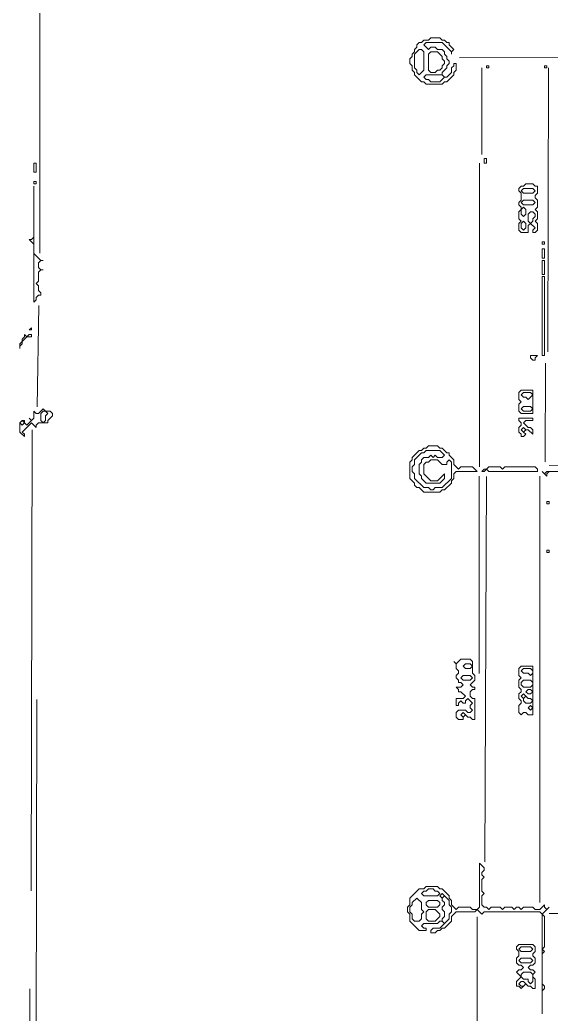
# Model space of a CAD drawing. Extents: x 10 to 1971, y 11 to 1392.
# Drawn here: x 10 to 238.9, y 616.9 to 1045.8 of the extents above; entities that cross this region are included whole.
import ezdxf

# ---------------------------------------------------------------- set-up
doc = ezdxf.new("R2010")
doc.units = 0
for name, color, linetype, lineweight in [('TEXT_FALLBACK_OUTLINE', 2, 'Continuous', 0), ('TRACE_CURVE', 6, 'Continuous', 0), ('TRACE_STRAIGHT', 5, 'Continuous', 0), ('TRACE_TEXT_SYMBOL', 6, 'Continuous', 0)]:
    doc.layers.add(name, color=color, linetype=linetype, lineweight=lineweight)

msp = doc.modelspace()

# ---------------------------------------------------------------- linework, layer by layer
at = {"layer": 'TEXT_FALLBACK_OUTLINE', "color": 2}
for points in [[(228, 975), (227, 974), (226, 974), (225, 973), (225, 972), (226, 971), (226, 968), (225, 967), (225, 966), (226, 965), (226, 964), (225, 963), (225, 960), (226, 959), (225, 958), (225, 955), (226, 954), (229, 954), (229, 957), (230, 958), (232, 956), (231, 955), (231, 954), (232, 954), (233, 955), (233, 958), (232, 959), (233, 960), (233, 963), (232, 964), (233, 965), (233, 968), (232, 969), (232, 970), (233, 971), (233, 974), (232, 974), (231, 975)], [(226, 972), (227, 973), (231, 973), (232, 972), (231, 971), (227, 971)], [(226, 967), (227, 968), (231, 968), (232, 967), (231, 966), (227, 966)], [(226, 964), (227, 965), (228, 964), (228, 962), (227, 961), (226, 962)], [(229, 962), (230, 963), (231, 963), (232, 962), (232, 961), (231, 960), (231, 959), (230, 958), (229, 959)], [(226, 958), (227, 959), (228, 958), (228, 956), (227, 955), (226, 956)], [(235, 950), (236, 950), (236, 949), (235, 949)], [(226, 886), (225, 885), (225, 882), (226, 881), (225, 880), (225, 877), (226, 876), (231, 876), (231, 886)], [(226, 884), (227, 885), (230, 885), (231, 884), (229, 882), (228, 883), (227, 883)], [(226, 878), (227, 879), (230, 879), (231, 878), (230, 877), (227, 877)], [(225, 874), (225, 873), (226, 872), (226, 871), (225, 870), (225, 868), (226, 867), (226, 866), (227, 866), (228, 867), (227, 868), (228, 869), (229, 869), (231, 867), (231, 869), (230, 870), (229, 870), (227, 872), (228, 873), (231, 873), (231, 874)], [(226, 869), (227, 870), (228, 869), (227, 868)], [(200, 770), (198, 768), (197, 769), (198, 768), (198, 766), (199, 765), (199, 764), (198, 763), (198, 762), (199, 761), (199, 760), (200, 760), (201, 759), (200, 758), (198, 758), (199, 757), (199, 756), (200, 756), (202, 754), (201, 753), (198, 753), (198, 750), (199, 750), (199, 751), (200, 752), (201, 751), (202, 751), (202, 752), (203, 753), (205, 751), (204, 750), (204, 749), (205, 748), (204, 747), (203, 747), (202, 748), (199, 748), (198, 747), (198, 745), (199, 744), (201, 744), (201, 745), (202, 746), (203, 745), (204, 745), (205, 744), (206, 744), (206, 753), (205, 753), (204, 754), (204, 756), (205, 757), (206, 757), (206, 758), (205, 758), (204, 759), (206, 761), (206, 763), (205, 764), (205, 769), (204, 770)], [(201, 767), (202, 768), (204, 768), (205, 767), (204, 766), (202, 766)], [(226, 767), (225, 766), (225, 763), (226, 762), (225, 761), (225, 758), (226, 757), (226, 756), (225, 755), (225, 753), (226, 752), (226, 751), (225, 750), (225, 747), (226, 746), (227, 747), (228, 747), (229, 746), (231, 746), (231, 767)], [(226, 765), (227, 766), (230, 766), (231, 765), (231, 764), (230, 763), (229, 764), (227, 764)], [(200, 762), (201, 763), (204, 763), (205, 762), (204, 761), (201, 761)], [(226, 760), (227, 761), (230, 761), (231, 760), (231, 759), (230, 758), (227, 758), (226, 759)], [(226, 754), (227, 755), (228, 754), (227, 753)], [(228, 756), (229, 757), (230, 757), (231, 756), (230, 755), (229, 755)], [(227, 753), (228, 754), (229, 753), (230, 753), (231, 752), (230, 751), (228, 751), (227, 752)], [(200, 746), (201, 747), (202, 746), (201, 745)], [(229, 749), (230, 750), (231, 749), (230, 748)], [(225, 647), (224, 646), (224, 645), (225, 644), (225, 642), (224, 641), (224, 639), (225, 638), (226, 638), (227, 637), (226, 636), (225, 636), (224, 635), (226, 633), (224, 631), (224, 629), (225, 629), (226, 628), (228, 630), (229, 629), (230, 629), (231, 628), (232, 628), (232, 632), (231, 633), (231, 634), (232, 635), (231, 636), (230, 636), (229, 637), (230, 638), (231, 638), (232, 639), (232, 641), (231, 642), (231, 643), (232, 644), (232, 646), (231, 647)], [(225, 645), (226, 646), (230, 646), (231, 645), (230, 644), (226, 644)], [(225, 640), (226, 641), (230, 641), (231, 640), (230, 639), (226, 639)], [(226, 634), (227, 635), (230, 635), (231, 634), (231, 631), (230, 630), (229, 631), (229, 632), (227, 632), (226, 633)], [(225, 630), (226, 631), (227, 631), (228, 630), (227, 629), (226, 629)]]:
    msp.add_lwpolyline(points, close=True, dxfattribs=at)
at = {"layer": 'TRACE_CURVE', "color": 6}
for points in [[(208, 682), (208, 663), (207, 662), (205, 662), (204, 663), (199, 663), (198, 662), (196, 664), (196, 666), (195, 667), (195, 668), (192, 671), (191, 671), (190, 672), (185, 672), (184, 671), (182, 671), (178, 667), (178, 664), (177, 663), (177, 661), (178, 660), (178, 657), (182, 653), (185, 653), (185, 654), (184, 654), (183, 655), (184, 656), (190, 656), (191, 657), (192, 657), (193, 656), (191, 654), (188, 654), (187, 653), (187, 652), (189, 652), (190, 653), (191, 653), (192, 654), (193, 654), (196, 657), (196, 659), (198, 661), (206, 661), (207, 662), (209, 660), (210, 661), (234, 661), (235, 660), (235, 617), (235, 627), (236, 628), (236, 629), (235, 630), (235, 643), (236, 644), (235, 645), (236, 646), (236, 659), (235, 660), (238, 663), (237, 662)], [(237, 662), (236, 663), (236, 664), (234, 662), (232, 662), (231, 663), (227, 663), (226, 662), (225, 663), (224, 663), (223, 662), (222, 663), (219, 663), (218, 662), (217, 663), (213, 663), (212, 662), (211, 663), (210, 663), (209, 664), (209, 668), (210, 669), (209, 670), (209, 675), (210, 676), (209, 677), (209, 678), (210, 679), (210, 680), (208, 682)]]:
    msp.add_lwpolyline(points, dxfattribs=at)
for points in [[(185, 670), (186, 671), (188, 671), (189, 670), (190, 670), (191, 669), (190, 668), (184, 668), (183, 669), (184, 670)], [(191, 668), (192, 669), (193, 668), (192, 667)], [(181, 667), (183, 665), (183, 662), (184, 661), (183, 660), (183, 658), (182, 657), (180, 657), (179, 658), (179, 660), (178, 661), (178, 663), (179, 664), (179, 665)], [(185, 665), (186, 666), (190, 666), (191, 665), (191, 664), (190, 663), (186, 663), (185, 664)], [(192, 667), (193, 668), (195, 666), (195, 664), (196, 663), (196, 661), (195, 660), (195, 658), (193, 656), (192, 657), (192, 658), (193, 659), (193, 661), (192, 662), (192, 663), (193, 664), (193, 665), (192, 666)], [(185, 661), (186, 662), (189, 662), (191, 660), (191, 659), (189, 657), (186, 657), (185, 658)]]:
    msp.add_lwpolyline(points, close=True, dxfattribs=at)
at = {"layer": 'TRACE_STRAIGHT', "color": 5}
for p, q in [((18.59, 945.12), (18.62, 1196.38)), ((199.38, 1029.59), (290.63, 1029.31)), ((208.99, 987.62), (209.09, 1025.13)), ((237.52, 902.62), (237.7, 1025.13)), ((208, 984), (208, 853)), ((17.41, 878.87), (18.13, 922.62)), ((236.38, 855.12), (236.41, 897.62)), ((14.85, 670.12), (15.26, 868.88)), ((238.12, 853.62), (289.38, 852.74)), ((207.86, 848.88), (207.87, 763.88)), ((210.4, 682.62), (211.01, 848.87)), ((234.07, 665.12), (234.08, 848.88)), ((16.55, 397.63), (17.23, 752.63)), ((207.03, 603.87), (207.05, 658.88)), ((238.12, 660.37), (288.13, 660.27)), ((13.91, 397.62), (14.29, 627.77))]:
    msp.add_line(p, q, dxfattribs=at)
at = {"layer": 'TRACE_TEXT_SYMBOL', "color": 6}
for points in [[(187, 1038), (186, 1037), (184, 1037), (183, 1036), (182, 1036), (181, 1035), (181, 1034), (180, 1033), (180, 1032), (179, 1031), (179, 1030), (178, 1029), (178, 1027), (179, 1026), (179, 1024), (180, 1023), (180, 1022), (183, 1019), (184, 1019), (185, 1018), (192, 1018), (193, 1019), (194, 1019), (197, 1022), (197, 1023), (198, 1024), (198, 1027), (197, 1027), (197, 1026), (196, 1025), (196, 1023), (194, 1021), (193, 1021), (192, 1022), (192, 1023), (194, 1025), (194, 1026), (195, 1027), (195, 1028), (194, 1029), (194, 1030), (193, 1031), (193, 1032), (192, 1033), (190, 1033), (189, 1034), (187, 1034), (186, 1033), (184, 1035), (185, 1036), (192, 1036), (196, 1032), (196, 1031), (196, 1032), (197, 1033), (195, 1035), (195, 1036), (194, 1036), (193, 1037), (192, 1037), (191, 1038)], [(182, 1033), (183, 1033), (184, 1032), (184, 1024), (182, 1022), (181, 1023), (181, 1024), (180, 1025), (180, 1031)], [(186, 1031), (187, 1032), (190, 1032), (192, 1030), (192, 1029), (193, 1028), (193, 1027), (192, 1026), (192, 1025), (191, 1024), (190, 1024), (189, 1023), (187, 1023), (186, 1024)], [(211, 1026), (212, 1026), (212, 1025), (211, 1025)], [(236, 1026), (237, 1026), (237, 1025), (236, 1025)], [(184, 1021), (185, 1022), (192, 1022), (193, 1021), (191, 1019), (187, 1019), (186, 1020), (185, 1020)], [(16, 984), (17, 984), (17, 980), (16, 980)], [(210, 986), (211, 986), (211, 984), (210, 984)], [(16, 974), (16, 952), (15, 951), (14, 951), (16, 949), (16, 924), (17, 925), (17, 926), (18, 927), (19, 927), (19, 928), (18, 929), (18, 931), (17, 932), (18, 933), (18, 937), (19, 938), (20, 938), (19, 938), (18, 939), (18, 941), (19, 942), (20, 942), (19, 942), (16, 945)], [(16, 976), (17, 976), (17, 975), (16, 975)], [(235, 947), (236, 947), (236, 943), (235, 943)], [(235, 942), (236, 942), (236, 936), (235, 936)], [(235, 935), (236, 935), (236, 901), (235, 901)], [(12, 910), (12, 909), (11, 908), (11, 907), (10, 906), (10, 904), (10, 905), (11, 906), (11, 907), (13, 909), (15, 909), (15, 910), (14, 910), (13, 909)], [(15, 913), (14, 912), (15, 912)], [(230, 901), (230, 900), (231, 899), (232, 899), (232, 900), (233, 901)], [(20, 878), (18, 876), (17, 876), (16, 877), (16, 874), (15, 873), (14, 874), (15, 873), (13, 871), (12, 872), (12, 873), (11, 873), (10, 872), (10, 868), (12, 866), (12, 867), (11, 868), (15, 872), (17, 870), (17, 871), (18, 872), (22, 872), (22, 873), (24, 875), (24, 876), (23, 877), (21, 877)], [(19, 876), (20, 877), (21, 877), (22, 876), (21, 875), (21, 873), (20, 872), (19, 873)], [(10, 872), (11, 873), (12, 872), (11, 871)], [(186, 862), (185, 861), (184, 861), (183, 860), (182, 860), (179, 857), (179, 856), (178, 855), (178, 848), (180, 846), (180, 845), (181, 844), (182, 844), (184, 842), (191, 842), (192, 843), (193, 843), (196, 846), (196, 847), (197, 848), (197, 850), (198, 851), (207, 851), (205, 853), (200, 853), (199, 852), (197, 854), (197, 856), (195, 858), (195, 859), (194, 859), (192, 861), (191, 861), (190, 862)], [(184, 859), (185, 860), (191, 860), (193, 858), (192, 857), (190, 857), (189, 858), (188, 857), (187, 858), (186, 857), (184, 857), (183, 856), (183, 855), (182, 854), (182, 850), (183, 849), (183, 848), (185, 846), (191, 846), (193, 848), (193, 850), (190, 847), (187, 847), (184, 850), (184, 854), (185, 855), (186, 855), (187, 856), (190, 856), (192, 854), (194, 854), (194, 855), (195, 856), (196, 855), (196, 848), (192, 844), (189, 844), (188, 843), (187, 843), (186, 844), (184, 844), (180, 848), (180, 850), (179, 851), (179, 853), (180, 854), (180, 856), (183, 859)], [(212, 853), (211, 852), (210, 852), (209, 851), (210, 851), (211, 852), (212, 851), (233, 851), (233, 852), (232, 853), (219, 853), (218, 852), (217, 853)], [(235, 851), (237, 849), (237, 850), (238, 851), (263, 851), (237, 851), (236, 850)], [(237, 838), (238, 838), (238, 837), (237, 837)], [(237, 817), (238, 817), (238, 816), (237, 816)]]:
    msp.add_lwpolyline(points, close=True, dxfattribs=at)

doc.saveas('drawing.dxf')
